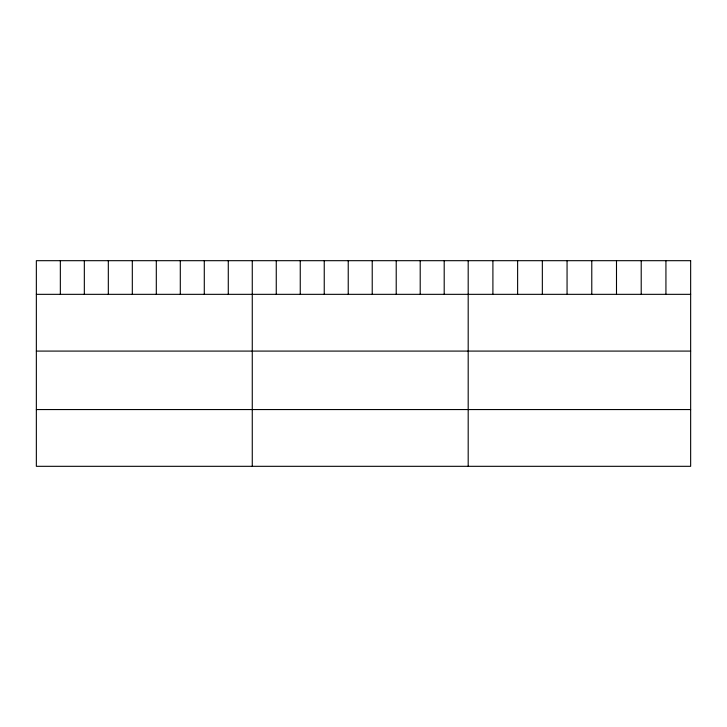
<?xml version="1.0" encoding="UTF-8"?>
<svg xmlns="http://www.w3.org/2000/svg" width="727" height="727" viewBox="0 0 727 727"><rect width="100%" height="100%" fill="white"/><g stroke="black" fill="none" stroke-linecap="round" stroke-linejoin="round"><path stroke-width="1.09" d="M36.35 294.335L690.65 294.335M36.35 351.086L690.65 351.086M36.35 409.555L690.65 409.555M665.932 260.684L665.932 294.335M641.214 260.684L641.214 294.335M616.496 260.684L616.496 294.335M591.778 260.684L591.778 294.335M567.06 260.684L567.06 294.335M542.342 260.684L542.342 294.335M517.624 260.684L517.624 294.335M492.906 260.684L492.906 294.335M468.188 260.684L468.188 466.316M444.197 260.684L444.197 294.335M420.206 260.684L420.206 294.335M396.215 260.684L396.215 294.335M372.224 260.684L372.224 294.335M348.233 260.684L348.233 294.335M324.242 260.684L324.242 294.335M300.251 260.684L300.251 294.335M276.26 260.684L276.26 294.335M252.269 260.684L252.269 466.316M228.278 260.684L228.278 294.335M204.287 260.684L204.287 294.335M180.296 260.684L180.296 294.335M156.305 260.684L156.305 294.335M132.314 260.684L132.314 294.335M108.323 260.684L108.323 294.335M84.332 260.684L84.332 294.335M60.341 260.684L60.341 294.335M690.65 260.684L36.35 260.684L36.35 466.316L690.65 466.316L690.65 260.684"/></g></svg>
